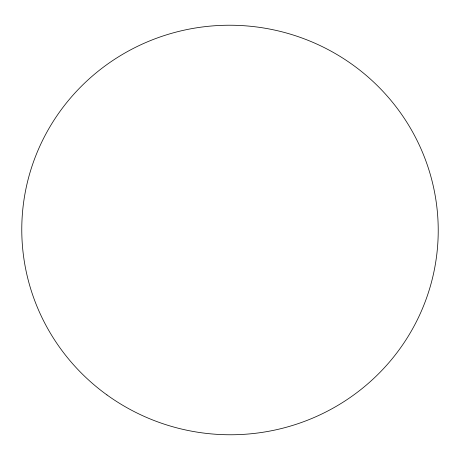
<?xml version="1.0" encoding="UTF-8"?>
<svg xmlns="http://www.w3.org/2000/svg" width="460" height="460" viewBox="0 0 460 460"><rect width="100%" height="100%" fill="white"/><g stroke="black" fill="none" stroke-linecap="round" stroke-linejoin="round"><path stroke-width="0.69" d="M106.973 394.939A208.236 204.752 3.7 0 0 437 252.615A208.236 204.752 3.7 0 0 146.027 42.441A208.236 204.752 3.7 0 0 106.973 394.939"/></g></svg>
